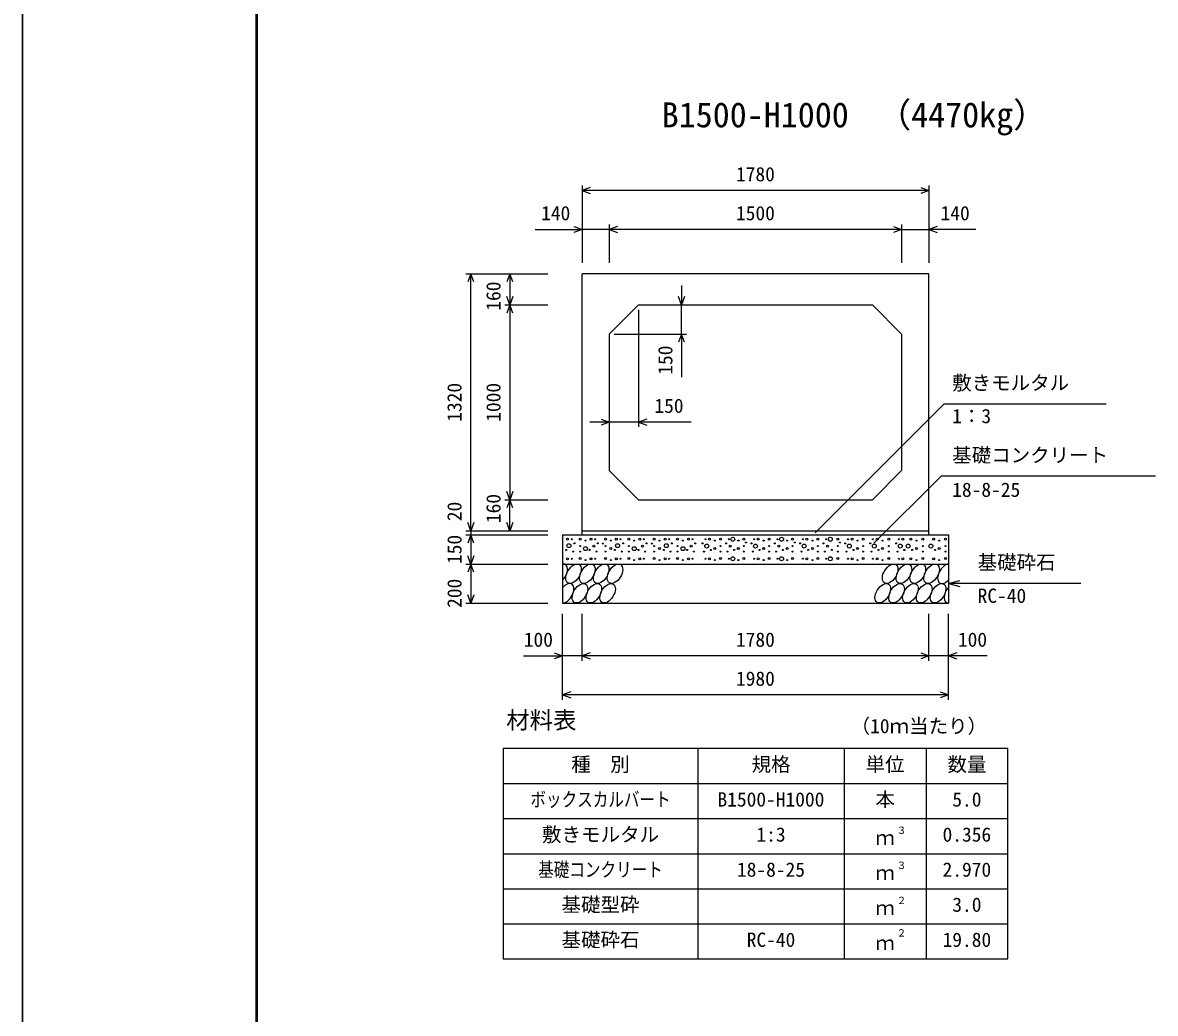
# Model space of a CAD drawing. Units: millimetres, scale not verified. Extents: x -25170 to 75630, y 0 to 35640.
# Drawn here: x 25230 to 31042, y 7746 to 12830 of the extents above; entities that cross this region are included whole.
import ezdxf
from ezdxf.enums import TextEntityAlignment as Align

# ---------------------------------------------------------------- set-up
doc = ezdxf.new("R2010")
doc.units = ezdxf.units.MM
doc.header["$LTSCALE"] = 60
for name, color, linetype, lineweight in [('Defpoints_3', 5, 'Continuous', 25), ('DIM', 7, 'Continuous', 25), ('HATCH', 6, 'Continuous', 25), ('HYO', 3, 'Continuous', 25), ('HYO2', 4, 'Continuous', 25), ('OUTLINE', 3, 'Continuous', 25), ('TXT', 7, 'Continuous', 25), ('WAKU', 3, 'Continuous', 50)]:
    doc.layers.add(name, color=color, linetype=linetype, lineweight=lineweight)
doc.styles.add('ＭＳ ゴシック', font='')
doc.styles.get('ＭＳ ゴシック').set_extended_font_data('MS Gothic')

msp = doc.modelspace()

# ---------------------------------------------------------------- linework, layer by layer
at = {"layer": 'Defpoints_3'}
for p, q in [((25230, 0), (25230, 35640)), ((25230, 35640), (25230, 0))]:
    msp.add_line(p, q, dxfattribs=at)
at = {"layer": 'DIM'}
for p, q in [((28099.98, 11993.78), (28099.98, 11596.89)), ((28142.27, 11984.17), (28099.98, 11968.78)), ((29837.7, 11984.17), (29879.98, 11968.78)), ((29879.98, 11993.78), (29879.98, 11596.89)), ((29879.98, 11968.78), (28099.98, 11968.78)), ((28099.98, 11968.78), (28142.27, 11953.39)), ((29879.98, 11968.78), (29837.7, 11953.39)), ((27859.24, 11768.78), (28099.98, 11768.78)), ((28057.7, 11784.17), (28099.98, 11768.78)), ((28099.98, 11768.78), (28057.7, 11753.39)), ((28239.98, 11768.78), (28099.98, 11768.78)), ((28239.98, 11793.78), (28239.98, 11596.89)), ((28282.27, 11784.17), (28239.98, 11768.78)), ((29739.98, 11768.78), (28239.98, 11768.78)), ((28239.98, 11768.78), (28282.27, 11753.39)), ((29697.7, 11784.17), (29739.98, 11768.78)), ((29739.98, 11768.78), (29697.7, 11753.39)), ((29739.98, 11793.78), (29739.98, 11596.89)), ((29739.98, 11768.78), (29879.98, 11768.78)), ((29922.27, 11784.17), (29879.98, 11768.78)), ((30120.73, 11768.78), (29879.98, 11768.78)), ((29879.98, 11768.78), (29922.27, 11753.39)), ((27503.88, 11541.89), (27924.98, 11541.89)), ((27528.88, 11541.89), (27513.49, 11499.6)), ((27528.88, 10221.89), (27528.88, 11541.89)), ((27544.27, 11499.6), (27528.88, 11541.89)), ((27728.88, 11541.89), (27713.49, 11499.6)), ((27728.88, 11541.89), (27728.88, 11381.89)), ((27744.27, 11499.6), (27728.88, 11541.89)), ((28610.84, 11481.89), (28610.84, 11381.89)), ((27728.88, 11381.89), (27713.49, 11424.17)), ((27744.27, 11424.17), (27728.88, 11381.89)), ((28610.84, 11381.89), (28595.44, 11424.17)), ((28626.23, 11424.17), (28610.84, 11381.89)), ((27703.88, 11381.89), (27924.98, 11381.89)), ((27728.88, 11381.89), (27713.49, 11339.6)), ((27728.88, 11381.89), (27728.88, 10381.89)), ((27744.27, 11339.6), (27728.88, 11381.89)), ((28389.98, 11356.89), (28389.98, 10755.32)), ((28610.84, 11231.89), (28610.84, 11381.89)), ((28264.98, 11231.89), (28635.84, 11231.89)), ((28610.84, 11231.89), (28595.44, 11189.6)), ((28626.23, 11189.6), (28610.84, 11231.89)), ((28610.84, 11231.89), (28610.84, 11011.01)), ((29296.2, 10212.55), (29956.48, 10872.83)), ((30788.89, 10872.83), (29956.48, 10872.83)), ((28239.98, 10780.32), (28139.98, 10780.32)), ((28197.7, 10795.71), (28239.98, 10780.32)), ((28239.98, 10780.32), (28197.7, 10764.93)), ((28389.98, 10780.32), (28239.98, 10780.32)), ((28432.27, 10795.71), (28389.98, 10780.32)), ((28659.45, 10780.32), (28389.98, 10780.32)), ((28389.98, 10780.32), (28432.27, 10764.93)), ((29598.01, 10158.16), (29942.07, 10502.22)), ((31041.62, 10502.22), (29942.07, 10502.22)), ((27728.88, 10381.89), (27713.49, 10424.17)), ((27744.27, 10424.17), (27728.88, 10381.89)), ((27703.88, 10381.89), (27924.98, 10381.89)), ((27728.88, 10381.89), (27713.49, 10339.6)), ((27728.88, 10221.89), (27728.88, 10381.89)), ((27744.27, 10339.6), (27728.88, 10381.89)), ((27528.88, 10221.89), (27513.49, 10264.17)), ((27544.27, 10264.17), (27528.88, 10221.89)), ((27728.88, 10221.89), (27713.49, 10264.17)), ((27744.27, 10264.17), (27728.88, 10221.89)), ((27503.88, 10221.89), (27924.98, 10221.89)), ((27503.88, 10201.89), (27924.98, 10201.89)), ((27528.88, 10201.89), (27513.49, 10159.6)), ((27528.88, 10221.89), (27528.88, 10201.89)), ((27528.88, 10201.89), (27528.88, 10051.89)), ((27544.27, 10159.6), (27528.88, 10201.89)), ((27528.88, 10051.89), (27513.49, 10094.17)), ((27544.27, 10094.17), (27528.88, 10051.89)), ((27503.88, 10051.89), (27924.98, 10051.89)), ((27528.88, 10051.89), (27513.49, 10009.6)), ((27528.88, 10051.89), (27528.88, 9851.89)), ((27544.27, 10009.6), (27528.88, 10051.89)), ((29979.98, 9951.89), (30037.94, 9967.42)), ((30659.79, 9951.89), (29979.98, 9951.89)), ((29979.98, 9951.89), (30037.94, 9936.36)), ((27528.88, 9851.89), (27513.49, 9894.17)), ((27544.27, 9894.17), (27528.88, 9851.89)), ((27503.88, 9851.89), (27924.98, 9851.89)), ((27999.98, 9355.28), (27999.98, 9796.89)), ((28099.98, 9555.28), (28099.98, 9796.89)), ((29879.98, 9555.28), (29879.98, 9796.89)), ((29879.98, 9555.28), (29879.98, 9796.89)), ((29979.98, 9355.28), (29979.98, 9796.89)), ((27957.7, 9595.67), (27999.98, 9580.28)), ((28142.27, 9595.67), (28099.98, 9580.28)), ((29837.7, 9595.67), (29879.98, 9580.28)), ((30022.27, 9595.67), (29979.98, 9580.28)), ((27800.44, 9580.28), (27999.98, 9580.28)), ((27999.98, 9580.28), (27957.7, 9564.88)), ((28099.98, 9580.28), (27999.98, 9580.28)), ((29879.98, 9580.28), (28099.98, 9580.28)), ((28099.98, 9580.28), (28142.27, 9564.88)), ((29879.98, 9580.28), (29837.7, 9564.88)), ((29979.98, 9580.28), (29879.98, 9580.28)), ((30179.53, 9580.28), (29979.98, 9580.28)), ((29979.98, 9580.28), (30022.27, 9564.88)), ((28042.27, 9395.67), (27999.98, 9380.28)), ((29979.98, 9380.28), (27999.98, 9380.28)), ((27999.98, 9380.28), (28042.27, 9364.88)), ((29937.7, 9395.67), (29979.98, 9380.28)), ((29979.98, 9380.28), (29937.7, 9364.88))]:
    msp.add_line(p, q, dxfattribs=at)
at = {"layer": 'HATCH'}
for centre, radius in [((28026.02, 10179.07), 5), ((28047.05, 10179.07), 2.5), ((28089.95, 10179.94), 5), ((28117.99, 10172.06), 2.5), ((28146.02, 10179.07), 5), ((28167.05, 10179.07), 2.5), ((28219.95, 10179.94), 5), ((28247.99, 10172.06), 2.5), ((28276.02, 10179.07), 5), ((28297.05, 10179.07), 2.5), ((28339.95, 10179.94), 5), ((28367.99, 10172.06), 2.5), ((28396.02, 10179.07), 5), ((28417.05, 10179.07), 2.5), ((28469.95, 10179.94), 5), ((28497.99, 10172.06), 2.5), ((28526.02, 10179.07), 5), ((28547.05, 10179.07), 2.5), ((28589.95, 10179.94), 5), ((28617.99, 10172.06), 2.5), ((28646.02, 10179.07), 5), ((28667.05, 10179.07), 2.5), ((28732.91, 10179.07), 2.5), ((28753.94, 10179.07), 5), ((28781.98, 10172.06), 2.5), ((28810.01, 10179.94), 5), ((28852.91, 10179.07), 2.5), ((28873.94, 10179.07), 10), ((28901.98, 10172.06), 2.5), ((28930.01, 10179.94), 5), ((28982.91, 10179.07), 2.5), ((29003.94, 10179.07), 5), ((29031.98, 10172.06), 2.5), ((29060.01, 10179.94), 5), ((29102.91, 10179.07), 2.5), ((29123.94, 10179.07), 10), ((29151.98, 10172.06), 2.5), ((29180.01, 10179.94), 5), ((29232.91, 10179.07), 2.5), ((29253.94, 10179.07), 5), ((29281.98, 10172.06), 2.5), ((29310.01, 10179.94), 5), ((29352.91, 10179.07), 2.5), ((29373.94, 10179.07), 10), ((29411.84, 10179.94), 5), ((29464.73, 10179.07), 2.5), ((29485.76, 10179.07), 5), ((29513.8, 10172.06), 2.5), ((29541.84, 10179.94), 5), ((29592.79, 10179.07), 2.5), ((29613.83, 10179.07), 5), ((29641.86, 10172.06), 2.5), ((29674.77, 10179.94), 5), ((29725.72, 10179.07), 2.5), ((29746.75, 10179.07), 5), ((29787.42, 10179.07), 5), ((29815.46, 10172.06), 2.5), ((29848.36, 10179.94), 5), ((29904.27, 10179.07), 5), ((29932.3, 10172.06), 2.5), ((29965.2, 10179.94), 5), ((28019.01, 10123.91), 2.5), ((28032.56, 10146.05), 10), ((28054.06, 10116.04), 2.5), ((28061.07, 10158.05), 2.5), ((28089.95, 10144.05), 2.5), ((28089.95, 10116.04), 2.5), ((28117.99, 10130.92), 10), ((28139.01, 10123.91), 2.5), ((28160.04, 10144.05), 5), ((28174.06, 10116.04), 2.5), ((28181.07, 10158.05), 2.5), ((28207.53, 10157.15), 2.5), ((28219.95, 10144.05), 2.5), ((28219.95, 10116.04), 2.5), ((28247.99, 10130.92), 5), ((28269.01, 10123.91), 2.5), ((28282.56, 10146.05), 10), ((28304.06, 10116.04), 2.5), ((28311.07, 10158.05), 2.5), ((28339.95, 10144.05), 2.5), ((28339.95, 10116.04), 2.5), ((28367.99, 10130.92), 10), ((28389.01, 10123.91), 2.5), ((28410.04, 10144.05), 5), ((28424.06, 10116.04), 2.5), ((28431.07, 10158.05), 2.5), ((28457.53, 10157.15), 2.5), ((28469.95, 10144.05), 2.5), ((28469.95, 10116.04), 2.5), ((28497.99, 10130.92), 5), ((28519.01, 10123.91), 2.5), ((28532.56, 10146.05), 10), ((28554.06, 10116.04), 2.5), ((28561.07, 10158.05), 2.5), ((28589.95, 10144.05), 2.5), ((28589.95, 10116.04), 2.5), ((28617.99, 10130.92), 10), ((28639.01, 10123.91), 2.5), ((28660.04, 10144.05), 5), ((28674.06, 10116.04), 2.5), ((28681.07, 10158.05), 2.5), ((28718.89, 10158.05), 2.5), ((28725.9, 10116.04), 2.5), ((28739.92, 10144.05), 10), ((28760.95, 10123.91), 2.5), ((28781.98, 10130.92), 5), ((28810.01, 10144.05), 2.5), ((28810.01, 10116.04), 2.5), ((28838.89, 10158.05), 2.5), ((28845.9, 10116.04), 2.5), ((28859.92, 10144.05), 5), ((28880.95, 10123.91), 2.5), ((28901.98, 10130.92), 5), ((28930.01, 10144.05), 2.5), ((28930.01, 10116.04), 2.5), ((28941.35, 10162.37), 2.5), ((28968.89, 10158.05), 2.5), ((28975.9, 10116.04), 2.5), ((28989.92, 10144.05), 10), ((29010.95, 10123.91), 2.5), ((29031.98, 10130.92), 5), ((29060.01, 10144.05), 2.5), ((29060.01, 10116.04), 2.5), ((29088.89, 10158.05), 2.5), ((29095.9, 10116.04), 2.5), ((29109.92, 10144.05), 5), ((29130.95, 10123.91), 2.5), ((29151.98, 10130.92), 5), ((29180.01, 10144.05), 2.5), ((29180.01, 10116.04), 2.5), ((29191.35, 10162.37), 2.5), ((29218.89, 10158.05), 2.5), ((29225.9, 10116.04), 2.5), ((29239.92, 10144.05), 10), ((29260.95, 10123.91), 2.5), ((29281.98, 10130.92), 5), ((29310.01, 10144.05), 2.5), ((29310.01, 10116.04), 2.5), ((29338.89, 10158.05), 2.5), ((29345.9, 10116.04), 2.5), ((29359.92, 10144.05), 5), ((29380.95, 10123.91), 2.5), ((29411.84, 10144.05), 2.5), ((29411.84, 10116.04), 2.5), ((29423.18, 10162.37), 2.5), ((29450.71, 10158.05), 2.5), ((29457.72, 10116.04), 2.5), ((29471.74, 10144.05), 10), ((29492.77, 10123.91), 2.5), ((29513.8, 10130.92), 5), ((29541.84, 10144.05), 2.5), ((29541.84, 10116.04), 2.5), ((29578.78, 10158.05), 2.5), ((29585.79, 10116.04), 2.5), ((29599.81, 10144.05), 10), ((29620.83, 10123.91), 2.5), ((29641.86, 10130.92), 5), ((29674.77, 10144.05), 2.5), ((29674.77, 10116.04), 2.5), ((29711.7, 10158.05), 2.5), ((29718.71, 10116.04), 2.5), ((29732.73, 10144.05), 10), ((29753.76, 10123.91), 2.5), ((29773.4, 10144.05), 10), ((29794.43, 10123.91), 2.5), ((29815.46, 10130.92), 5), ((29848.36, 10144.05), 2.5), ((29848.36, 10116.04), 2.5), ((29890.25, 10144.05), 10), ((29911.27, 10123.91), 2.5), ((29932.3, 10130.92), 5), ((29965.2, 10144.05), 2.5), ((29965.2, 10116.04), 2.5), ((28026.02, 10079.07), 5), ((28047.05, 10079.07), 2.5), ((28089.95, 10079.94), 5), ((28117.99, 10072.06), 2.5), ((28146.02, 10079.07), 5), ((28167.05, 10079.07), 2.5), ((28219.95, 10079.94), 5), ((28247.99, 10072.06), 2.5), ((28276.02, 10079.07), 5), ((28297.05, 10079.07), 2.5), ((28339.95, 10079.94), 5), ((28367.99, 10072.06), 2.5), ((28396.02, 10079.07), 5), ((28417.05, 10079.07), 2.5), ((28469.95, 10079.94), 5), ((28497.99, 10072.06), 2.5), ((28526.02, 10079.07), 5), ((28547.05, 10079.07), 2.5), ((28589.95, 10079.94), 5), ((28617.99, 10072.06), 2.5), ((28646.02, 10079.07), 5), ((28667.05, 10079.07), 2.5), ((28732.91, 10079.07), 2.5), ((28753.94, 10079.07), 5), ((28781.98, 10072.06), 2.5), ((28810.01, 10079.94), 5), ((28852.91, 10079.07), 2.5), ((28873.94, 10079.07), 10), ((28901.98, 10072.06), 2.5), ((28930.01, 10079.94), 5), ((28982.91, 10079.07), 2.5), ((29003.94, 10079.07), 5), ((29031.98, 10072.06), 2.5), ((29060.01, 10079.94), 5), ((29102.91, 10079.07), 2.5), ((29123.94, 10079.07), 10), ((29151.98, 10072.06), 2.5), ((29180.01, 10079.94), 5), ((29232.91, 10079.07), 2.5), ((29253.94, 10079.07), 5), ((29281.98, 10072.06), 2.5), ((29310.01, 10079.94), 5), ((29352.91, 10079.07), 2.5), ((29373.94, 10079.07), 10), ((29411.84, 10079.94), 5), ((29464.73, 10079.07), 2.5), ((29485.76, 10079.07), 5), ((29513.8, 10072.06), 2.5), ((29541.84, 10079.94), 5), ((29592.79, 10079.07), 2.5), ((29613.83, 10079.07), 5), ((29641.86, 10072.06), 2.5), ((29674.77, 10079.94), 5), ((29725.72, 10079.07), 2.5), ((29746.75, 10079.07), 5), ((29787.42, 10079.07), 5), ((29815.46, 10072.06), 2.5), ((29848.36, 10079.94), 5), ((29904.27, 10079.07), 5), ((29932.3, 10072.06), 2.5), ((29965.2, 10079.94), 5)]:
    msp.add_circle(centre, radius, dxfattribs=at)
for centre in [(28056.29, 10001.88), (28127.24, 10001.88), (28198.2, 10001.88), (28269.15, 10001.88), (29680.71, 10001.88), (29751.67, 10001.88), (29822.63, 10001.88), (29893.58, 10001.88), (28089.53, 9901.89), (28160.49, 9901.89), (28231.45, 9901.89), (29643.01, 9901.89), (29713.96, 9901.89), (29784.92, 9901.89), (29855.87, 9901.89), (29926.83, 9901.89)]:
    msp.add_ellipse(centre, major_axis=(29.09, 47.08), ratio=0.5792, dxfattribs=at)
for centre, start_param, end_param in [((27985.33, 10001.88), 4.3355439, 6.7245934), ((29964.54, 10001.88), 0.4199491, 4.357003), ((28018.58, 9901.89), 3.4740877, 7.5860497), ((29997.79, 9901.89), 1.2805297, 3.4964223)]:
    msp.add_ellipse(centre, major_axis=(29.09, 47.08), ratio=0.5792, start_param=start_param, end_param=end_param, dxfattribs=at)
at = {"layer": 'HYO'}
for p, q in [((30284.98, 9105.28), (27694.98, 9105.28)), ((27694.98, 9105.28), (27694.98, 8025.28)), ((28694.98, 9105.28), (28694.98, 8025.28)), ((29444.98, 9105.28), (29444.98, 8025.28)), ((29864.98, 9105.28), (29864.98, 8025.28)), ((30284.98, 8025.28), (30284.98, 9105.28)), ((27694.98, 8925.28), (30284.98, 8925.28)), ((27694.98, 8025.28), (30284.98, 8025.28))]:
    msp.add_line(p, q, dxfattribs=at)
at = {"layer": 'HYO2'}
for p, q in [((27694.98, 8745.28), (30284.98, 8745.28)), ((27694.98, 8565.28), (30284.98, 8565.28)), ((27694.98, 8385.28), (30284.98, 8385.28)), ((27694.98, 8205.28), (30284.98, 8205.28))]:
    msp.add_line(p, q, dxfattribs=at)
at = {"layer": 'OUTLINE'}
for p, q in [((29879.98, 11541.89), (28099.98, 11541.89)), ((28099.98, 10201.89), (28099.98, 11541.89)), ((29879.98, 10201.89), (29879.98, 11541.89)), ((28239.98, 11231.89), (28389.98, 11381.89)), ((28389.98, 11381.89), (29589.98, 11381.89)), ((29589.98, 11381.89), (29739.98, 11231.89)), ((28239.98, 11231.89), (28239.98, 10531.89)), ((29739.98, 11231.89), (29739.98, 10531.89)), ((28239.98, 10531.89), (28389.98, 10381.89)), ((29739.98, 10531.89), (29589.98, 10381.89)), ((28389.98, 10381.89), (29589.98, 10381.89)), ((27999.98, 10201.89), (27999.98, 9851.89)), ((27999.98, 10201.89), (29979.98, 10201.89)), ((28099.98, 10221.89), (29879.98, 10221.89)), ((29979.98, 10201.89), (29979.98, 9851.89)), ((27999.98, 10051.89), (29979.98, 10051.89)), ((27999.98, 9851.89), (29979.98, 9851.89))]:
    msp.add_line(p, q, dxfattribs=at)
at = {"layer": 'WAKU'}
msp.add_line((26430, 34440), (26430, 1200), dxfattribs=at)

# ---------------------------------------------------------------- texts
at = {"layer": 'DIM', "style": 'ＭＳ ゴシック'}
for s, p in [('1780', (28889.98, 11993.78)), ('140', (27890.34, 11793.78)), ('1500', (28889.98, 11793.78)), ('140', (29939.62, 11793.78)), ('敷きモルタル', (29999.33, 10922.83)), ('150', (28471.39, 10805.32)), ('1：3', (29999.33, 10752.72)), ('基礎コンクリート', (29999.33, 10552.22)), ('18-8-25', (29999.33, 10374.59)), ('基礎砕石', (30129.72, 10001.89)), ('RC-40', (30129.72, 9830.51)), ('100', (27801.34, 9605.28)), ('1780', (28889.98, 9605.28)), ('100', (30028.62, 9605.28)), ('1980', (28889.98, 9405.28))]:
    msp.add_text(s, height=73.31, dxfattribs=at).set_placement(p, align=Align.BOTTOM_LEFT)
for s, p in [('160', (27703.88, 11351.89)), ('150', (28585.84, 11023.39)), ('1320', (27503.88, 10781.89)), ('1000', (27703.88, 10781.89)), ('160', (27703.88, 10261.89)), ('20', (27503.88, 10271.96)), ('150', (27503.88, 10051.89)), ('200', (27503.88, 9826.89))]:
    msp.add_text(s, height=73.31, rotation=90, dxfattribs=at).set_placement(p, align=Align.BOTTOM_LEFT)
at = {"layer": 'TXT', "style": 'ＭＳ ゴシック'}
for s, height, p in [('（4470kg）', 128.3, (29613.57, 12254.39)), ('B1500-H1000', 128.3, (28508.73, 12254.39)), ('材料表', 87.98, (27711.65, 9180.28)), ('（10ｍ当たり）', 73.31, (29478.31, 9161.94)), ('種\u3000別', 73.31, (28044.98, 8965.28)), ('規格', 73.31, (28969.98, 8965.28)), ('単位', 73.31, (29554.98, 8965.28)), ('数量', 73.31, (29974.98, 8965.28)), ('B1500-H1000', 73.31, (28794.98, 8785.28)), ('本', 73.31, (29604.98, 8785.28)), ('5.0', 73.31, (29999.98, 8785.28)), ('敷きモルタル', 73.31, (27894.98, 8605.28)), ('1:3', 73.31, (28994.98, 8605.28)), ('ｍ', 73.31, (29604.98, 8588.61)), ('３', 36.66, (29714.22, 8655.89)), ('0.356', 73.31, (29949.98, 8605.28)), ('18-8-25', 73.31, (28894.98, 8425.28)), ('ｍ', 73.31, (29604.98, 8408.61)), ('３', 36.66, (29714.22, 8475.89)), ('2.970', 73.31, (29949.98, 8425.28)), ('基礎型砕', 73.31, (27994.98, 8245.28)), ('２', 36.66, (29714.22, 8295.89)), ('3.0', 73.31, (29999.98, 8245.28)), ('ｍ', 73.31, (29604.98, 8228.61)), ('基礎砕石', 73.31, (27994.98, 8065.28)), ('RC-40', 73.31, (28944.98, 8065.28)), ('２', 36.66, (29714.22, 8129.22)), ('19.80', 73.31, (29949.98, 8065.28)), ('ｍ', 73.31, (29604.98, 8048.61))]:
    msp.add_text(s, height=height, dxfattribs=at).set_placement(p, align=Align.BOTTOM_LEFT)
at = {"layer": 'TXT', "style": 'ＭＳ ゴシック', "width": 0.8}
for s, p in [('ボックスカルバート', (27834.98, 8785.28)), ('基礎コンクリート', (27874.98, 8425.28))]:
    msp.add_text(s, height=73.31, dxfattribs=at).set_placement(p, align=Align.BOTTOM_LEFT)

doc.saveas('drawing.dxf')
